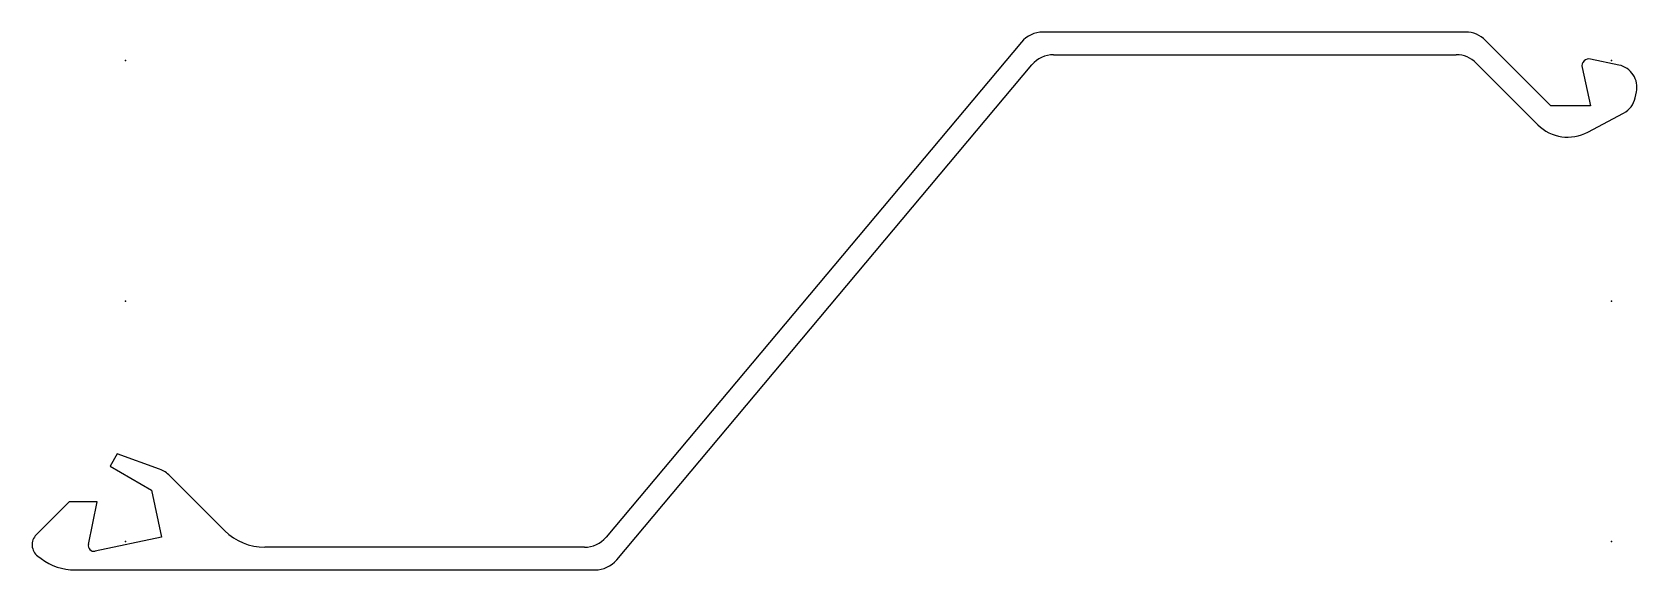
# Model space of a CAD drawing. Extents: x -33 to 534, y -95 to 95.
import ezdxf

# ---------------------------------------------------------------- set-up
doc = ezdxf.new("R2010")
doc.units = 0
doc.header["$MEASUREMENT"] = 0
doc.layers.get('0').update_dxf_attribs({"color": 5, "linetype": 'CONTINUOUS'})

msp = doc.modelspace()

# ---------------------------------------------------------------- linework, layer by layer
at = {"linetype": 'Continuous'}
for p, q in [((316.49261, 91.42773), (169.77737, -83.42773)), ((473.45786, 95), (324.1532, 95)), ((503.60001, 69), (480.52893, 92.07107)), ((327.88321, 87), (470.14697, 87)), ((527.64203, 83.36575), (517.5918, 85.49621)), ((173.50737, -91.42773), (320.22263, 83.42773)), ((477.21912, 84.06998), (498.99661, 62.2858)), ((514.63153, 82.51421), (517.59998, 69)), ((533.35297, 71.77086), (533.80231, 73.84885)), ((517.59998, 69), (503.60001, 69)), ((516.6709, 59.65933), (529.30225, 66.4049)), ((-3, -53.98), (-5.5, -58.31)), ((12.00668, -59.44176), (-3, -53.98)), ((-5.5, -58.31), (9.2, -66.8)), ((35.03214, -81.14214), (15.65767, -61.76767)), ((9.2, -66.8), (12.7, -83.4)), ((-20, -71), (-31.57994, -82.57994)), ((-10, -71), (-20, -71)), ((-13.16564, -85.99513), (-10, -71)), ((12.7, -83.4), (-10.79526, -88.36504)), ((-31.04096, -90.11806), (-29.84911, -91.01035)), ((162.11681, -87), (49.17427, -87)), ((-17.86291, -95), (165.8468, -95))]:
    msp.add_line(p, q, dxfattribs=at)
for centre, radius, start, end in [((324.1532, 85), 10, 90, 140.00117), ((473.45786, 85), 10, 44.99997, 90), ((327.88321, 77), 10, 90, 140.00117), ((470.14697, 77), 10, 44.99125, 90), ((517.07336, 83.05056), 2.5, 78.03152, 192.38824), ((525.98303, 75.53966), 8, 347.79843, 78.03146), ((525.53369, 73.46167), 8, 298.10373, 347.79843), ((509.60483, 72.89078), 15, 224.99124, 298.10383), ((8.5866, -68.83874), 10, 45.00002, 70.00075), ((-28.04441, -86.11548), 5, 134.99997, 233.17952), ((49.17427, -67), 20, 225, 270), ((162.11681, -77), 10, 270, 320.00111), ((-11.20877, -86.40825), 2, 168.07927, 281.93223), ((-17.86291, -75), 20, 233.17952, 270), ((165.8468, -85), 10, 270, 320.00111)]:
    msp.add_arc(centre, radius, start, end, dxfattribs=at)
for p in [(0, 85), (525, 85), (0, 0), (525, 0), (0, -85), (525, -85)]:
    msp.add_point(p, dxfattribs=at)

doc.saveas('drawing.dxf')
